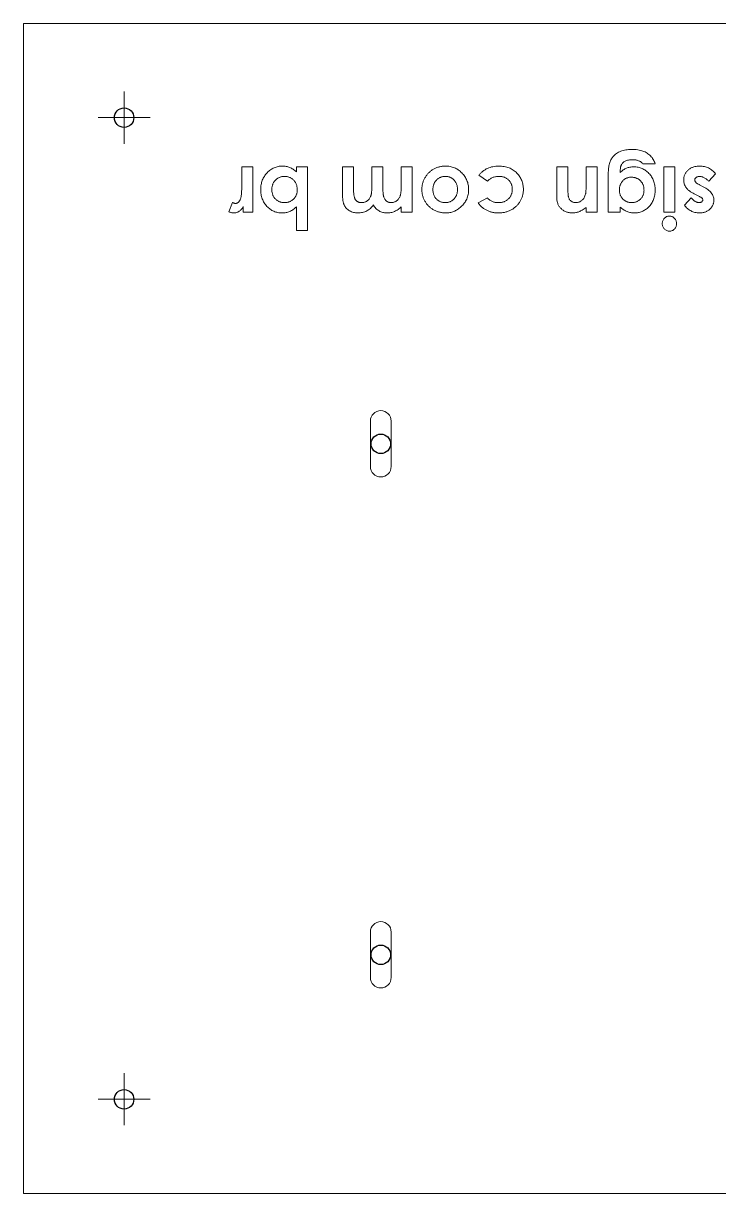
# Paper-space layout 'Folha2' of a CAD drawing. Header units: millimetres. Extents: x 179 to 1929, y 267 to 1167.
# Drawn here: x 179 to 714, y 267 to 1167 of the extents above; entities that cross this region are included whole.
import ezdxf

# ---------------------------------------------------------------- set-up
doc = ezdxf.new("R2010")
doc.units = ezdxf.units.MM

# ---------------------------------------------------------------- blocks, each defined once
blk = doc.blocks.new('SW_CENTERMARKSYMBOL_19')
at = {"color": 0, "linetype": 'Continuous', "lineweight": 0, "ltscale": 5}
for p, q in [((0, 12.5), (0, 20)), ((0, 0), (0, 12.5)), ((-12.5, 0), (-20, 0)), ((0, 0), (-12.5, 0)), ((0, 0), (0, -12.5)), ((0, 0), (12.5, 0)), ((12.5, 0), (20, 0)), ((0, -12.5), (0, -20))]:
    blk.add_line(p, q, dxfattribs=at)
blk = doc.blocks.new('SW_CENTERMARKSYMBOL_20')
at = {"color": 0, "linetype": 'Continuous', "lineweight": 0, "ltscale": 5}
for p, q in [((0, 12.5), (0, 20)), ((0, 0), (0, 12.5)), ((-12.5, 0), (-20, 0)), ((0, 0), (-12.5, 0)), ((0, 0), (0, -12.5)), ((0, 0), (12.5, 0)), ((12.5, 0), (20, 0)), ((0, -12.5), (0, -20))]:
    blk.add_line(p, q, dxfattribs=at)

psp = doc.layouts.new('Folha2')

# ---------------------------------------------------------------- linework, layer by layer
at = {"color": 7, "linetype": 'Continuous', "lineweight": 15, "ltscale": 5}
for p, q in [((179, 266.66), (179, 1166.66)), ((179, 1166.66), (1929, 1166.66)), ((346.96, 1056.3), (355.5, 1056.3)), ((346.96, 1042.21), (346.96, 1056.3)), ((355.5, 1056.3), (355.5, 1021.5)), ((389.09, 1056.3), (397.63, 1056.3)), ((389.09, 1052.5), (389.09, 1056.3)), ((397.63, 1056.3), (397.63, 1007.45)), ((424.5, 1056.3), (433.05, 1056.3)), ((424.5, 1036.06), (424.5, 1056.3)), ((433.05, 1056.3), (433.05, 1038.82)), ((447.09, 1056.3), (455.64, 1056.3)), ((447.09, 1040.76), (447.09, 1056.3)), ((455.64, 1056.3), (455.64, 1039.61)), ((469.68, 1056.3), (478.23, 1056.3)), ((469.68, 1040.98), (469.68, 1056.3)), ((478.23, 1056.3), (478.23, 1021.5)), ((589.35, 1056.3), (597.9, 1056.3)), ((589.35, 1033.48), (589.35, 1056.3)), ((597.9, 1056.3), (597.9, 1041.19)), ((611.95, 1056.3), (620.49, 1056.3)), ((611.95, 1042.45), (611.95, 1056.3)), ((620.49, 1056.3), (620.49, 1021.5)), ((665.1, 1058.74), (655.6, 1058.74)), ((671.78, 1056.3), (680.33, 1056.3)), ((671.78, 1021.5), (671.78, 1056.3)), ((680.33, 1056.3), (680.33, 1021.5)), ((536.16, 1045.31), (529.52, 1049.87)), ((629.04, 1021.5), (629.04, 1051.19)), ((711.47, 1051.06), (706.29, 1045.31)), ((346.98, 1040.51), (346.96, 1042.21)), ((698.67, 1033.8), (695.58, 1035.37)), ((699.27, 1042.45), (702.1, 1041.02)), ((337.19, 1021.75), (339.84, 1028.99)), ((528.91, 1028.59), (535.99, 1032.49)), ((687.66, 1026.87), (692.89, 1032.49)), ((348.18, 1021.5), (348.18, 1025.78)), ((355.5, 1021.5), (348.18, 1021.5)), ((389.09, 1007.45), (389.09, 1025.55)), ((469.68, 1021.5), (469.68, 1025.66)), ((478.23, 1021.5), (469.68, 1021.5)), ((611.95, 1021.5), (611.95, 1025.18)), ((620.49, 1021.5), (611.95, 1021.5)), ((638.2, 1021.5), (629.04, 1021.5)), ((638.2, 1025.37), (638.2, 1021.5)), ((680.33, 1021.5), (671.78, 1021.5)), ((397.63, 1007.45), (389.09, 1007.45)), ((446, 860.82), (446, 825.82)), ((462, 825.82), (462, 860.82)), ((446, 467.82), (446, 432.82)), ((462, 432.82), (462, 467.82)), ((1929, 266.66), (179, 266.66))]:
    psp.add_line(p, q, dxfattribs=at)
at = {"color": 7, "linetype": 'Continuous', "ltscale": 5}
for centre in [(256.5, 1094.16), (454, 843.32), (454, 450.32), (256.5, 339.16)]:
    psp.add_circle(centre, 7.5, dxfattribs=at)
at = {"color": 7, "linetype": 'Continuous', "lineweight": 15, "ltscale": 25}
for centre in [(256.5, 1094.16), (256.5, 339.16)]:
    psp.add_circle(centre, 7.5, dxfattribs=at)
for centre, start, end in [((454, 860.82), 0, 180), ((454, 825.82), 180, 0), ((454, 467.82), 0, 180), ((454, 432.82), 180, 0)]:
    psp.add_arc(centre, 8, start, end, dxfattribs=at)
at = {"color": 7, "linetype": 'Continuous', "lineweight": 15, "ltscale": 5}
for points, knots in [([(629.04, 1051.19), (629.05, 1051.9), (629.07, 1053.27), (629.23, 1055.25), (629.51, 1057.09), (629.89, 1058.79), (630.4, 1060.34), (631.01, 1061.75), (631.73, 1063.02), (632.31, 1063.76), (632.6, 1064.12)], [0, 0, 0, 0, 0.155472, 0.300916, 0.436244, 0.562867, 0.681658, 0.793395, 0.898945, 1, 1, 1, 1]), ([(632.6, 1064.12), (633.01, 1064.57), (633.83, 1065.47), (635.28, 1066.61), (636.86, 1067.58), (638.6, 1068.38), (640.49, 1068.98), (642.53, 1069.42), (644.72, 1069.69), (646.23, 1069.72), (647.01, 1069.73)], [0, 0, 0, 0, 0.1145, 0.228421, 0.343997, 0.462956, 0.586703, 0.716303, 0.854131, 1, 1, 1, 1]), ([(647.01, 1069.73), (647.83, 1069.72), (649.41, 1069.7), (651.68, 1069.46), (653.74, 1069.06), (655.62, 1068.51), (657.32, 1067.79), (658.87, 1066.94), (660.28, 1065.91), (661.57, 1064.76), (662.7, 1063.46), (663.67, 1062.01), (664.49, 1060.44), (664.9, 1059.31), (665.1, 1058.74)], [0, 0, 0, 0, 0.107843, 0.207411, 0.299345, 0.383942, 0.46371, 0.541137, 0.616855, 0.692287, 0.767513, 0.843065, 0.92024, 1, 1, 1, 1]), ([(361.61, 1038.97), (361.62, 1039.59), (361.65, 1040.82), (361.88, 1042.62), (362.27, 1044.35), (362.82, 1045.99), (363.52, 1047.56), (364.38, 1049.05), (365.38, 1050.46), (366.54, 1051.77), (367.79, 1052.97), (369.12, 1054.03), (370.5, 1054.91), (371.95, 1055.65), (373.45, 1056.21), (375.01, 1056.61), (376.63, 1056.87), (377.73, 1056.9), (378.29, 1056.91)], [0, 0, 0, 0, 0.068666, 0.135356, 0.199977, 0.263073, 0.325911, 0.388476, 0.451711, 0.51645, 0.580822, 0.642379, 0.702679, 0.76154, 0.82025, 0.879171, 0.938678, 1, 1, 1, 1]), ([(378.29, 1056.91), (378.78, 1056.9), (379.76, 1056.87), (381.2, 1056.68), (382.59, 1056.35), (383.93, 1055.9), (385.24, 1055.29), (386.55, 1054.53), (387.84, 1053.59), (388.66, 1052.87), (389.09, 1052.5)], [0, 0, 0, 0, 0.124544, 0.245237, 0.364019, 0.481046, 0.600587, 0.726027, 0.859076, 1, 1, 1, 1]), ([(485.56, 1038.87), (485.56, 1039.27), (485.58, 1040.07), (485.7, 1041.25), (485.89, 1042.42), (486.14, 1043.57), (486.5, 1044.69), (486.89, 1045.8), (487.4, 1046.87), (487.96, 1047.94), (488.58, 1048.96), (489.28, 1049.93), (490.02, 1050.85), (490.81, 1051.71), (491.66, 1052.5), (492.58, 1053.24), (493.53, 1053.93), (494.55, 1054.55), (495.6, 1055.1), (496.68, 1055.59), (497.79, 1056), (498.93, 1056.33), (500.1, 1056.59), (501.29, 1056.77), (502.51, 1056.89), (503.33, 1056.9), (503.74, 1056.91)], [0, 0, 0, 0, 0.0421694, 0.0838423, 0.1251972, 0.1663419, 0.2072903, 0.2486735, 0.2902833, 0.3326288, 0.3749677, 0.416459, 0.4578355, 0.4987894, 0.5394979, 0.5804039, 0.6218952, 0.6634889, 0.7053828, 0.7468538, 0.7882371, 0.8297297, 0.8715274, 0.9138213, 0.9564932, 1, 1, 1, 1]), ([(503.74, 1056.91), (504.34, 1056.89), (505.54, 1056.86), (507.29, 1056.62), (508.98, 1056.2), (510.6, 1055.63), (512.15, 1054.88), (513.64, 1053.98), (515.05, 1052.9), (516.38, 1051.69), (517.59, 1050.35), (518.66, 1048.93), (519.56, 1047.44), (520.3, 1045.87), (520.87, 1044.23), (521.29, 1042.53), (521.53, 1040.75), (521.56, 1039.54), (521.58, 1038.93)], [0, 0, 0, 0, 0.064381, 0.126896, 0.188219, 0.248918, 0.309775, 0.371131, 0.433682, 0.498366, 0.562822, 0.625438, 0.687084, 0.748101, 0.809438, 0.871419, 0.934605, 1, 1, 1, 1]), ([(529.52, 1049.87), (529.98, 1050.43), (530.89, 1051.54), (532.47, 1052.98), (534.18, 1054.2), (536.03, 1055.2), (538.03, 1055.96), (540.16, 1056.52), (542.43, 1056.84), (543.99, 1056.89), (544.79, 1056.91)], [0, 0, 0, 0, 0.124727, 0.246139, 0.36559, 0.485356, 0.606587, 0.731932, 0.862727, 1, 1, 1, 1]), ([(544.79, 1056.91), (545.51, 1056.89), (546.92, 1056.86), (548.96, 1056.61), (550.89, 1056.19), (552.7, 1055.61), (554.39, 1054.86), (555.95, 1053.92), (557.4, 1052.83), (558.71, 1051.58), (559.87, 1050.22), (560.9, 1048.8), (561.78, 1047.31), (562.47, 1045.76), (563.03, 1044.16), (563.42, 1042.5), (563.67, 1040.78), (563.7, 1039.61), (563.71, 1039.02)], [0, 0, 0, 0, 0.0739594, 0.1444509, 0.2117333, 0.2763634, 0.3394463, 0.4014703, 0.4633381, 0.5255574, 0.5872356, 0.6472194, 0.7062753, 0.7640803, 0.8218882, 0.8800253, 0.9394494, 1, 1, 1, 1]), ([(647.65, 1061.8), (647.09, 1061.78), (646.04, 1061.76), (644.55, 1061.57), (643.22, 1061.23), (642.07, 1060.75), (641.08, 1060.16), (640.25, 1059.49), (639.57, 1058.74), (639.12, 1058.04), (638.86, 1057.41), (638.67, 1056.86), (638.54, 1056.23), (638.41, 1055.53), (638.32, 1054.75), (638.25, 1053.89), (638.2, 1052.95), (638.2, 1052.3), (638.2, 1051.96)], [0, 0, 0, 0, 0.10353, 0.197651, 0.282351, 0.360085, 0.431664, 0.497969, 0.560637, 0.621357, 0.653234, 0.689161, 0.729632, 0.773969, 0.823364, 0.877342, 0.936615, 1, 1, 1, 1]), ([(638.2, 1051.96), (638.57, 1052.33), (639.31, 1053.04), (640.49, 1053.96), (641.71, 1054.71), (642.96, 1055.31), (644.27, 1055.75), (645.64, 1056.08), (647.1, 1056.26), (648.11, 1056.29), (648.62, 1056.3)], [0, 0, 0, 0, 0.13524, 0.263906, 0.385492, 0.503663, 0.620682, 0.741281, 0.867778, 1, 1, 1, 1]), ([(655.6, 1058.74), (655.38, 1058.98), (654.94, 1059.47), (654.16, 1060.09), (653.29, 1060.62), (652.34, 1061.05), (651.29, 1061.38), (650.15, 1061.63), (648.93, 1061.77), (648.08, 1061.79), (647.65, 1061.8)], [0, 0, 0, 0, 0.1111214, 0.2236549, 0.3379432, 0.4557772, 0.5798244, 0.7118095, 0.8514539, 1, 1, 1, 1]), ([(648.62, 1056.3), (649.19, 1056.29), (650.3, 1056.26), (651.93, 1056.01), (653.5, 1055.62), (655.01, 1055.08), (656.44, 1054.36), (657.81, 1053.49), (659.1, 1052.46), (660.33, 1051.3), (661.44, 1050.01), (662.41, 1048.63), (663.23, 1047.16), (663.9, 1045.61), (664.43, 1043.97), (664.8, 1042.25), (665.02, 1040.45), (665.05, 1039.22), (665.07, 1038.59)], [0, 0, 0, 0, 0.062981, 0.123716, 0.183469, 0.242507, 0.301311, 0.361224, 0.422113, 0.485115, 0.548527, 0.610698, 0.672737, 0.735115, 0.798608, 0.863362, 0.93031, 1, 1, 1, 1]), ([(687.05, 1046.29), (687.06, 1046.66), (687.08, 1047.39), (687.23, 1048.47), (687.51, 1049.49), (687.86, 1050.47), (688.35, 1051.39), (688.94, 1052.27), (689.62, 1053.11), (690.41, 1053.88), (691.28, 1054.6), (692.24, 1055.22), (693.27, 1055.74), (694.36, 1056.17), (695.53, 1056.5), (696.77, 1056.74), (698.09, 1056.89), (698.99, 1056.9), (699.45, 1056.91)], [0, 0, 0, 0, 0.0610514, 0.1194938, 0.1771315, 0.2338548, 0.2902613, 0.3477858, 0.4063048, 0.4671066, 0.5289623, 0.5911158, 0.6535745, 0.7174433, 0.7835848, 0.852572, 0.9243924, 1, 1, 1, 1]), ([(699.45, 1056.91), (700.06, 1056.89), (701.26, 1056.85), (703.01, 1056.59), (704.67, 1056.13), (706.23, 1055.48), (707.7, 1054.66), (709.06, 1053.64), (710.34, 1052.44), (711.09, 1051.53), (711.47, 1051.06)], [0, 0, 0, 0, 0.132113, 0.259326, 0.382032, 0.502496, 0.623101, 0.745417, 0.869866, 1, 1, 1, 1]), ([(379.88, 1048.97), (379.54, 1048.96), (378.88, 1048.94), (377.91, 1048.81), (376.98, 1048.59), (376.1, 1048.27), (375.25, 1047.87), (374.44, 1047.38), (373.68, 1046.78), (372.96, 1046.12), (372.3, 1045.39), (371.73, 1044.6), (371.23, 1043.76), (370.85, 1042.87), (370.53, 1041.93), (370.31, 1040.94), (370.19, 1039.9), (370.17, 1039.19), (370.16, 1038.83)], [0, 0, 0, 0, 0.063868, 0.126422, 0.1864, 0.246357, 0.305601, 0.366143, 0.426785, 0.489563, 0.552382, 0.614607, 0.675879, 0.737632, 0.800459, 0.864581, 0.931277, 1, 1, 1, 1]), ([(389.7, 1038.8), (389.68, 1039.17), (389.66, 1039.9), (389.54, 1040.96), (389.32, 1041.96), (389.02, 1042.92), (388.62, 1043.82), (388.15, 1044.66), (387.57, 1045.44), (386.92, 1046.17), (386.2, 1046.82), (385.43, 1047.4), (384.62, 1047.89), (383.75, 1048.28), (382.85, 1048.6), (381.9, 1048.82), (380.91, 1048.94), (380.23, 1048.96), (379.88, 1048.97)], [0, 0, 0, 0, 0.0698345, 0.1370533, 0.2017043, 0.2642825, 0.325964, 0.3868397, 0.4479527, 0.5092902, 0.5710303, 0.6311766, 0.6907974, 0.7502815, 0.8102019, 0.8713326, 0.9343716, 1, 1, 1, 1]), ([(503.62, 1048.97), (503.28, 1048.96), (502.63, 1048.95), (501.66, 1048.81), (500.75, 1048.59), (499.87, 1048.28), (499.04, 1047.88), (498.25, 1047.39), (497.5, 1046.82), (496.81, 1046.15), (496.17, 1045.42), (495.61, 1044.63), (495.15, 1043.79), (494.76, 1042.9), (494.47, 1041.96), (494.26, 1040.97), (494.12, 1039.93), (494.11, 1039.21), (494.1, 1038.85)], [0, 0, 0, 0, 0.064468, 0.126394, 0.186935, 0.246094, 0.305341, 0.364564, 0.424915, 0.486941, 0.549538, 0.611136, 0.672907, 0.734431, 0.798053, 0.862646, 0.930043, 1, 1, 1, 1]), ([(513.03, 1038.85), (513.03, 1039.22), (513.01, 1039.94), (512.89, 1041), (512.68, 1042), (512.38, 1042.94), (512.01, 1043.83), (511.55, 1044.67), (511, 1045.45), (510.38, 1046.18), (509.7, 1046.83), (508.96, 1047.41), (508.17, 1047.89), (507.35, 1048.3), (506.48, 1048.6), (505.57, 1048.82), (504.6, 1048.94), (503.95, 1048.96), (503.62, 1048.97)], [0, 0, 0, 0, 0.0713737, 0.1394863, 0.2048537, 0.2686461, 0.3306592, 0.39176, 0.4531695, 0.5146651, 0.5759883, 0.6360152, 0.6950737, 0.7539269, 0.8132441, 0.8733497, 0.9353597, 1, 1, 1, 1]), ([(544.96, 1048.97), (544.5, 1048.96), (543.61, 1048.94), (542.31, 1048.77), (541.09, 1048.48), (539.94, 1048.08), (538.87, 1047.56), (537.88, 1046.93), (536.96, 1046.18), (536.43, 1045.6), (536.16, 1045.31)], [0, 0, 0, 0, 0.139547, 0.272375, 0.398725, 0.521824, 0.641341, 0.759786, 0.8788, 1, 1, 1, 1]), ([(555.16, 1039.07), (555.15, 1039.43), (555.13, 1040.13), (555.01, 1041.15), (554.79, 1042.12), (554.47, 1043.04), (554.08, 1043.91), (553.6, 1044.74), (553.02, 1045.5), (552.37, 1046.22), (551.64, 1046.86), (550.85, 1047.43), (550, 1047.91), (549.1, 1048.31), (548.14, 1048.6), (547.13, 1048.82), (546.06, 1048.94), (545.34, 1048.96), (544.96, 1048.97)], [0, 0, 0, 0, 0.0669028, 0.1312248, 0.1930399, 0.2536183, 0.31318, 0.3725441, 0.4322193, 0.4930354, 0.5543384, 0.6146222, 0.6750211, 0.7362195, 0.7986963, 0.863424, 0.9301163, 1, 1, 1, 1]), ([(646.89, 1048.36), (646.56, 1048.36), (645.91, 1048.35), (644.96, 1048.2), (644.06, 1048), (643.2, 1047.7), (642.38, 1047.32), (641.62, 1046.84), (640.88, 1046.3), (640.21, 1045.66), (639.59, 1044.96), (639.06, 1044.2), (638.6, 1043.39), (638.23, 1042.53), (637.95, 1041.61), (637.73, 1040.64), (637.61, 1039.62), (637.6, 1038.92), (637.59, 1038.56)], [0, 0, 0, 0, 0.065472, 0.12837, 0.1891, 0.248981, 0.308077, 0.367093, 0.426855, 0.488266, 0.550225, 0.611141, 0.671693, 0.733396, 0.796667, 0.861693, 0.929499, 1, 1, 1, 1]), ([(656.52, 1038.5), (656.51, 1038.85), (656.5, 1039.55), (656.36, 1040.56), (656.16, 1041.52), (655.85, 1042.44), (655.46, 1043.3), (655, 1044.13), (654.43, 1044.89), (653.79, 1045.61), (653.09, 1046.25), (652.33, 1046.82), (651.54, 1047.3), (650.69, 1047.7), (649.8, 1047.98), (648.87, 1048.21), (647.89, 1048.33), (647.23, 1048.35), (646.89, 1048.36)], [0, 0, 0, 0, 0.068616, 0.134667, 0.19792, 0.260432, 0.321274, 0.38242, 0.443827, 0.505954, 0.568038, 0.628949, 0.688807, 0.748781, 0.80934, 0.870924, 0.934445, 1, 1, 1, 1]), ([(695.58, 1035.37), (695.18, 1035.57), (694.42, 1035.96), (693.35, 1036.58), (692.35, 1037.18), (691.47, 1037.82), (690.67, 1038.43), (689.98, 1039.07), (689.38, 1039.69), (688.7, 1040.53), (688.03, 1041.65), (687.47, 1043.11), (687.11, 1044.66), (687.07, 1045.74), (687.05, 1046.29)], [0, 0, 0, 0, 0.089727, 0.1740872, 0.2525606, 0.3263587, 0.3945808, 0.4577877, 0.5168325, 0.5716095, 0.6767095, 0.7810175, 0.8877779, 1, 1, 1, 1]), ([(699.3, 1048.97), (699.03, 1048.97), (698.52, 1048.95), (697.8, 1048.8), (697.16, 1048.54), (696.61, 1048.18), (696.17, 1047.77), (695.84, 1047.31), (695.64, 1046.81), (695.61, 1046.47), (695.59, 1046.29)], [0, 0, 0, 0, 0.156844, 0.301498, 0.436007, 0.56419, 0.685631, 0.793956, 0.897289, 1, 1, 1, 1]), ([(695.59, 1046.29), (695.61, 1046.13), (695.63, 1045.79), (695.82, 1045.3), (696.11, 1044.81), (696.52, 1044.32), (697.04, 1043.84), (697.68, 1043.37), (698.43, 1042.89), (698.98, 1042.6), (699.27, 1042.45)], [0, 0, 0, 0, 0.088083, 0.180852, 0.282345, 0.395671, 0.521905, 0.665304, 0.824226, 1, 1, 1, 1]), ([(706.29, 1045.31), (706.04, 1045.57), (705.53, 1046.1), (704.7, 1046.81), (703.79, 1047.43), (702.85, 1047.97), (701.89, 1048.4), (700.98, 1048.74), (700.12, 1048.92), (699.56, 1048.96), (699.3, 1048.97)], [0, 0, 0, 0, 0.135952, 0.270669, 0.40547, 0.542263, 0.674242, 0.793257, 0.901753, 1, 1, 1, 1]), ([(342.3, 1028.21), (342.46, 1028.22), (342.78, 1028.23), (343.26, 1028.35), (343.7, 1028.56), (344.13, 1028.84), (344.54, 1029.19), (344.94, 1029.62), (345.29, 1030.14), (345.66, 1030.73), (345.97, 1031.44), (346.24, 1032.3), (346.48, 1033.3), (346.65, 1034.46), (346.81, 1035.76), (346.91, 1037.21), (346.98, 1038.81), (346.98, 1039.93), (346.98, 1040.51)], [0, 0, 0, 0, 0.034017, 0.066918, 0.101149, 0.136748, 0.173532, 0.214012, 0.25792, 0.305361, 0.358633, 0.420877, 0.49265, 0.574097, 0.665155, 0.766494, 0.878305, 1, 1, 1, 1]), ([(378.03, 1020.89), (377.47, 1020.9), (376.36, 1020.93), (374.74, 1021.17), (373.18, 1021.57), (371.69, 1022.13), (370.26, 1022.84), (368.89, 1023.72), (367.6, 1024.76), (366.37, 1025.94), (365.26, 1027.24), (364.28, 1028.65), (363.45, 1030.15), (362.77, 1031.74), (362.26, 1033.43), (361.87, 1035.19), (361.65, 1037.05), (361.62, 1038.32), (361.61, 1038.97)], [0, 0, 0, 0, 0.06162, 0.121371, 0.180243, 0.238126, 0.296312, 0.355783, 0.41625, 0.478832, 0.542337, 0.604915, 0.667218, 0.730364, 0.794419, 0.860618, 0.928945, 1, 1, 1, 1]), ([(370.16, 1038.83), (370.17, 1038.48), (370.19, 1037.77), (370.31, 1036.74), (370.53, 1035.76), (370.82, 1034.83), (371.22, 1033.95), (371.7, 1033.13), (372.25, 1032.34), (372.9, 1031.62), (373.61, 1030.97), (374.37, 1030.39), (375.18, 1029.91), (376.03, 1029.52), (376.93, 1029.2), (377.87, 1028.98), (378.86, 1028.86), (379.53, 1028.83), (379.88, 1028.82)], [0, 0, 0, 0, 0.068403, 0.134773, 0.198569, 0.260701, 0.322156, 0.382851, 0.444132, 0.506354, 0.568534, 0.62906, 0.688704, 0.748491, 0.809275, 0.870693, 0.934035, 1, 1, 1, 1]), ([(379.88, 1028.82), (380.23, 1028.83), (380.91, 1028.86), (381.9, 1028.98), (382.85, 1029.2), (383.76, 1029.49), (384.62, 1029.89), (385.43, 1030.37), (386.2, 1030.93), (386.92, 1031.57), (387.57, 1032.29), (388.14, 1033.06), (388.62, 1033.89), (389.02, 1034.77), (389.32, 1035.71), (389.54, 1036.69), (389.66, 1037.73), (389.69, 1038.44), (389.7, 1038.8)], [0, 0, 0, 0, 0.066266, 0.129918, 0.191643, 0.251754, 0.311817, 0.371707, 0.431717, 0.493651, 0.555133, 0.616351, 0.676765, 0.737935, 0.800544, 0.864637, 0.9307, 1, 1, 1, 1]), ([(436.47, 1020.89), (435.86, 1020.9), (434.67, 1020.94), (432.94, 1021.28), (431.32, 1021.81), (429.84, 1022.55), (428.52, 1023.48), (427.38, 1024.53), (426.44, 1025.73), (425.83, 1026.85), (425.43, 1027.84), (425.19, 1028.7), (424.96, 1029.66), (424.81, 1030.73), (424.65, 1031.91), (424.57, 1033.2), (424.51, 1034.59), (424.5, 1035.56), (424.5, 1036.06)], [0, 0, 0, 0, 0.08261, 0.160875, 0.236944, 0.311481, 0.38429, 0.453586, 0.521212, 0.588886, 0.62494, 0.665181, 0.709259, 0.75841, 0.811637, 0.869786, 0.932554, 1, 1, 1, 1]), ([(433.05, 1038.82), (433.05, 1038.35), (433.07, 1037.46), (433.13, 1036.17), (433.26, 1035), (433.41, 1033.95), (433.63, 1033.01), (433.89, 1032.2), (434.2, 1031.49), (434.57, 1030.9), (434.99, 1030.4), (435.45, 1029.98), (435.96, 1029.63), (436.51, 1029.32), (437.12, 1029.11), (437.78, 1028.95), (438.48, 1028.83), (438.96, 1028.83), (439.21, 1028.82)], [0, 0, 0, 0, 0.104301, 0.200197, 0.287232, 0.36619, 0.437599, 0.501084, 0.557915, 0.608897, 0.656219, 0.70241, 0.748263, 0.794291, 0.842535, 0.892257, 0.944627, 1, 1, 1, 1]), ([(439.21, 1028.82), (439.59, 1028.84), (440.34, 1028.86), (441.44, 1029.11), (442.47, 1029.51), (443.43, 1030.06), (444.3, 1030.76), (445.07, 1031.58), (445.7, 1032.53), (446.13, 1033.41), (446.41, 1034.21), (446.6, 1034.89), (446.75, 1035.66), (446.87, 1036.52), (446.98, 1037.46), (447.03, 1038.48), (447.09, 1039.59), (447.09, 1040.36), (447.09, 1040.76)], [0, 0, 0, 0, 0.070609, 0.138556, 0.20583, 0.274209, 0.342701, 0.410831, 0.480198, 0.552669, 0.591847, 0.635719, 0.683617, 0.737005, 0.794902, 0.858443, 0.92661, 1, 1, 1, 1]), ([(455.64, 1039.61), (455.64, 1039.24), (455.64, 1038.53), (455.68, 1037.49), (455.74, 1036.53), (455.81, 1035.66), (455.9, 1034.86), (456.03, 1034.14), (456.17, 1033.5), (456.39, 1032.77), (456.72, 1031.96), (457.21, 1031.11), (457.8, 1030.4), (458.47, 1029.82), (459.23, 1029.37), (460.07, 1029.06), (460.98, 1028.86), (461.61, 1028.84), (461.93, 1028.82)], [0, 0, 0, 0, 0.078534, 0.151073, 0.218985, 0.2803, 0.337079, 0.38817, 0.434254, 0.475657, 0.549697, 0.617385, 0.681754, 0.743636, 0.804416, 0.866871, 0.931376, 1, 1, 1, 1]), ([(461.93, 1028.82), (462.3, 1028.84), (463.03, 1028.86), (464.09, 1029.13), (465.1, 1029.51), (466.05, 1030.08), (466.91, 1030.79), (467.66, 1031.64), (468.29, 1032.61), (468.73, 1033.52), (469, 1034.34), (469.19, 1035.04), (469.34, 1035.83), (469.46, 1036.7), (469.57, 1037.65), (469.63, 1038.68), (469.68, 1039.8), (469.68, 1040.58), (469.68, 1040.98)], [0, 0, 0, 0, 0.0674183, 0.1335226, 0.1994455, 0.266846, 0.3349885, 0.4037605, 0.474322, 0.5480944, 0.5882269, 0.632493, 0.6819278, 0.7356879, 0.7939427, 0.8578208, 0.9263087, 1, 1, 1, 1]), ([(503.78, 1020.89), (503.37, 1020.89), (502.57, 1020.91), (501.38, 1021.03), (500.21, 1021.22), (499.06, 1021.49), (497.92, 1021.82), (496.81, 1022.24), (495.7, 1022.73), (494.64, 1023.3), (493.6, 1023.92), (492.61, 1024.61), (491.68, 1025.36), (490.82, 1026.16), (490.01, 1027.01), (489.26, 1027.91), (488.58, 1028.88), (487.95, 1029.89), (487.39, 1030.93), (486.9, 1032.01), (486.48, 1033.1), (486.15, 1034.21), (485.87, 1035.35), (485.7, 1036.51), (485.58, 1037.68), (485.56, 1038.47), (485.56, 1038.87)], [0, 0, 0, 0, 0.0426, 0.084368, 0.126147, 0.167787, 0.209052, 0.250961, 0.293138, 0.336033, 0.378754, 0.420887, 0.462618, 0.504139, 0.545169, 0.586122, 0.627707, 0.669571, 0.711421, 0.752681, 0.793962, 0.834585, 0.875572, 0.916636, 0.95807, 1, 1, 1, 1]), ([(494.1, 1038.85), (494.11, 1038.49), (494.12, 1037.78), (494.25, 1036.73), (494.46, 1035.75), (494.76, 1034.82), (495.13, 1033.93), (495.59, 1033.1), (496.14, 1032.32), (496.76, 1031.6), (497.45, 1030.95), (498.18, 1030.38), (498.97, 1029.9), (499.81, 1029.5), (500.69, 1029.2), (501.61, 1028.97), (502.59, 1028.86), (503.25, 1028.83), (503.59, 1028.82)], [0, 0, 0, 0, 0.070243, 0.13784, 0.202698, 0.265406, 0.326938, 0.388125, 0.449117, 0.511101, 0.572086, 0.632197, 0.691339, 0.750564, 0.810546, 0.871335, 0.934654, 1, 1, 1, 1]), ([(503.59, 1028.82), (503.92, 1028.83), (504.57, 1028.86), (505.53, 1028.98), (506.44, 1029.19), (507.3, 1029.52), (508.14, 1029.9), (508.92, 1030.4), (509.66, 1030.98), (510.36, 1031.63), (510.98, 1032.36), (511.53, 1033.14), (512, 1033.97), (512.37, 1034.85), (512.67, 1035.78), (512.87, 1036.76), (513.02, 1037.79), (513.03, 1038.49), (513.03, 1038.85)], [0, 0, 0, 0, 0.0644, 0.126773, 0.18723, 0.246521, 0.306008, 0.365736, 0.426114, 0.488243, 0.550971, 0.612232, 0.673991, 0.735797, 0.798783, 0.863323, 0.930682, 1, 1, 1, 1]), ([(521.58, 1038.93), (521.56, 1038.27), (521.53, 1036.98), (521.24, 1035.09), (520.79, 1033.28), (520.13, 1031.56), (519.3, 1029.92), (518.28, 1028.36), (517.07, 1026.89), (516.15, 1026), (515.67, 1025.55)], [0, 0, 0, 0, 0.130489, 0.256474, 0.379237, 0.500978, 0.622367, 0.744855, 0.870259, 1, 1, 1, 1]), ([(544.5, 1028.82), (544.88, 1028.83), (545.64, 1028.85), (546.75, 1028.99), (547.81, 1029.2), (548.81, 1029.52), (549.75, 1029.94), (550.64, 1030.42), (551.47, 1031.01), (552.22, 1031.68), (552.91, 1032.43), (553.51, 1033.23), (554.02, 1034.08), (554.45, 1034.98), (554.77, 1035.93), (555, 1036.93), (555.13, 1037.99), (555.15, 1038.7), (555.16, 1039.07)], [0, 0, 0, 0, 0.0700958, 0.1371716, 0.2016854, 0.2643226, 0.3257593, 0.386649, 0.4471778, 0.5085822, 0.5695207, 0.6297984, 0.6887718, 0.7483539, 0.8089888, 0.8702616, 0.9339191, 1, 1, 1, 1]), ([(563.71, 1039.02), (563.7, 1038.61), (563.69, 1037.8), (563.57, 1036.59), (563.38, 1035.41), (563.1, 1034.25), (562.76, 1033.11), (562.34, 1032), (561.83, 1030.92), (561.26, 1029.85), (560.61, 1028.84), (559.91, 1027.87), (559.14, 1026.96), (558.31, 1026.11), (557.42, 1025.32), (556.48, 1024.57), (555.46, 1023.9), (554.39, 1023.27), (553.28, 1022.7), (552.12, 1022.22), (550.94, 1021.81), (549.72, 1021.48), (548.47, 1021.2), (547.19, 1021.03), (545.87, 1020.91), (544.98, 1020.89), (544.53, 1020.89)], [0, 0, 0, 0, 0.04178, 0.082754, 0.123415, 0.163694, 0.203942, 0.244104, 0.284802, 0.325649, 0.36669, 0.407223, 0.447429, 0.487719, 0.528071, 0.568872, 0.610173, 0.652257, 0.694676, 0.737184, 0.77967, 0.822316, 0.865681, 0.909494, 0.954337, 1, 1, 1, 1]), ([(597.9, 1041.19), (597.9, 1040.7), (597.91, 1039.75), (597.93, 1038.4), (597.99, 1037.18), (598.03, 1036.09), (598.13, 1035.13), (598.21, 1034.29), (598.34, 1033.59), (598.51, 1032.83), (598.8, 1032.03), (599.26, 1031.19), (599.82, 1030.46), (600.5, 1029.86), (601.27, 1029.39), (602.14, 1029.07), (603.08, 1028.86), (603.73, 1028.84), (604.07, 1028.82)], [0, 0, 0, 0, 0.093649, 0.1794609, 0.2568542, 0.3258254, 0.3870888, 0.439998, 0.4853916, 0.5226158, 0.586829, 0.6468616, 0.7045151, 0.7610111, 0.8176909, 0.8752526, 0.9352152, 1, 1, 1, 1]), ([(604.07, 1028.82), (604.52, 1028.85), (605.39, 1028.89), (606.64, 1029.22), (607.79, 1029.79), (608.84, 1030.56), (609.76, 1031.53), (610.51, 1032.68), (611.14, 1033.99), (611.41, 1034.95), (611.54, 1035.44)], [0, 0, 0, 0, 0.1229977, 0.2406075, 0.357315, 0.4765133, 0.5993592, 0.7252826, 0.8577922, 1, 1, 1, 1]), ([(611.54, 1035.44), (611.58, 1035.6), (611.66, 1035.95), (611.72, 1036.53), (611.81, 1037.23), (611.84, 1038.05), (611.9, 1038.98), (611.92, 1040.03), (611.94, 1041.2), (611.94, 1042.02), (611.95, 1042.45)], [0, 0, 0, 0, 0.06792, 0.151476, 0.251213, 0.36821, 0.500124, 0.650932, 0.816647, 1, 1, 1, 1]), ([(637.59, 1038.56), (637.6, 1038.21), (637.61, 1037.52), (637.74, 1036.51), (637.94, 1035.55), (638.23, 1034.64), (638.6, 1033.78), (639.07, 1032.98), (639.6, 1032.22), (640.22, 1031.51), (640.91, 1030.89), (641.64, 1030.33), (642.42, 1029.87), (643.25, 1029.48), (644.14, 1029.19), (645.07, 1028.98), (646.04, 1028.84), (646.71, 1028.83), (647.05, 1028.82)], [0, 0, 0, 0, 0.069436, 0.135577, 0.200197, 0.261881, 0.323199, 0.383679, 0.444215, 0.505788, 0.566847, 0.627111, 0.685971, 0.745831, 0.806522, 0.868701, 0.933063, 1, 1, 1, 1]), ([(647.05, 1028.82), (647.39, 1028.83), (648.05, 1028.86), (649.01, 1028.98), (649.93, 1029.2), (650.81, 1029.49), (651.64, 1029.89), (652.43, 1030.36), (653.16, 1030.93), (653.86, 1031.56), (654.48, 1032.27), (655.02, 1033.04), (655.49, 1033.83), (655.86, 1034.68), (656.17, 1035.57), (656.35, 1036.51), (656.5, 1037.49), (656.51, 1038.16), (656.52, 1038.5)], [0, 0, 0, 0, 0.066191, 0.130312, 0.192472, 0.253005, 0.313565, 0.373715, 0.434796, 0.497188, 0.560096, 0.62107, 0.682304, 0.742913, 0.80464, 0.867749, 0.932578, 1, 1, 1, 1]), ([(665.07, 1038.59), (665.05, 1037.92), (665.03, 1036.62), (664.78, 1034.71), (664.4, 1032.9), (663.84, 1031.19), (663.12, 1029.58), (662.25, 1028.07), (661.23, 1026.65), (660.42, 1025.81), (660.02, 1025.39)], [0, 0, 0, 0, 0.138019, 0.269741, 0.396755, 0.519707, 0.640538, 0.759717, 0.879128, 1, 1, 1, 1]), ([(702.1, 1041.02), (702.74, 1040.67), (703.98, 1040.01), (705.65, 1038.88), (707.06, 1037.67), (708.21, 1036.39), (709.13, 1035.06), (709.78, 1033.64), (710.18, 1032.15), (710.23, 1031.14), (710.25, 1030.63)], [0, 0, 0, 0, 0.157, 0.301381, 0.433469, 0.556161, 0.67109, 0.781738, 0.890052, 1, 1, 1, 1]), ([(339.84, 1028.99), (340.08, 1028.87), (340.52, 1028.66), (341.17, 1028.4), (341.75, 1028.25), (342.13, 1028.22), (342.3, 1028.21)], [0, 0, 0, 0, 0.303597, 0.570645, 0.80107, 1, 1, 1, 1]), ([(448.34, 1027.09), (447.98, 1026.61), (447.27, 1025.65), (446.03, 1024.4), (444.66, 1023.33), (443.18, 1022.44), (441.61, 1021.74), (439.95, 1021.26), (438.24, 1020.93), (437.06, 1020.9), (436.47, 1020.89)], [0, 0, 0, 0, 0.129636, 0.255444, 0.378778, 0.501883, 0.625347, 0.748109, 0.872539, 1, 1, 1, 1]), ([(458.59, 1020.89), (458.05, 1020.9), (456.98, 1020.93), (455.44, 1021.26), (453.97, 1021.74), (452.6, 1022.44), (451.33, 1023.33), (450.18, 1024.4), (449.17, 1025.66), (448.62, 1026.61), (448.34, 1027.09)], [0, 0, 0, 0, 0.128026, 0.252161, 0.373405, 0.494821, 0.61755, 0.740613, 0.867574, 1, 1, 1, 1]), ([(544.53, 1020.89), (544.12, 1020.89), (543.3, 1020.9), (542.08, 1021), (540.9, 1021.16), (539.75, 1021.38), (538.63, 1021.65), (537.55, 1022), (536.5, 1022.41), (535.14, 1023.03), (533.55, 1023.96), (531.79, 1025.28), (530.23, 1026.83), (529.35, 1028), (528.91, 1028.59)], [0, 0, 0, 0, 0.0688878, 0.1358613, 0.20114, 0.2658915, 0.3292624, 0.3916111, 0.4537021, 0.5155724, 0.6378412, 0.757918, 0.8779914, 1, 1, 1, 1]), ([(535.99, 1032.49), (536.31, 1032.16), (536.93, 1031.54), (537.93, 1030.75), (538.92, 1030.09), (539.92, 1029.61), (540.96, 1029.25), (542.06, 1029), (543.25, 1028.85), (544.07, 1028.83), (544.5, 1028.82)], [0, 0, 0, 0, 0.143846, 0.276507, 0.399014, 0.513165, 0.625101, 0.742651, 0.867304, 1, 1, 1, 1]), ([(592.45, 1024.47), (592.21, 1024.74), (591.71, 1025.27), (591.08, 1026.18), (590.54, 1027.17), (590.1, 1028.26), (589.77, 1029.44), (589.52, 1030.7), (589.38, 1032.06), (589.36, 1033), (589.35, 1033.48)], [0, 0, 0, 0, 0.111202, 0.223218, 0.337557, 0.457447, 0.58123, 0.713395, 0.852654, 1, 1, 1, 1]), ([(699.02, 1020.89), (698.46, 1020.9), (697.36, 1020.94), (695.74, 1021.25), (694.17, 1021.72), (692.67, 1022.41), (691.24, 1023.26), (689.92, 1024.3), (688.7, 1025.49), (688.01, 1026.4), (687.66, 1026.87)], [0, 0, 0, 0, 0.124584, 0.247405, 0.369279, 0.4931, 0.618143, 0.742403, 0.869274, 1, 1, 1, 1]), ([(692.89, 1032.49), (693.15, 1032.2), (693.65, 1031.65), (694.41, 1030.89), (695.16, 1030.27), (695.89, 1029.74), (696.61, 1029.33), (697.31, 1029.04), (697.99, 1028.86), (698.45, 1028.84), (698.67, 1028.82)], [0, 0, 0, 0, 0.1659558, 0.3174106, 0.4569503, 0.5833267, 0.6998463, 0.8068294, 0.9061161, 1, 1, 1, 1]), ([(701.7, 1030.95), (701.68, 1031.18), (701.62, 1031.64), (701.27, 1032.18), (700.8, 1032.58), (700.26, 1032.95), (699.53, 1033.36), (698.97, 1033.65), (698.67, 1033.8)], [0, 0, 0, 0, 0.152784, 0.317008, 0.424889, 0.573382, 0.764472, 1, 1, 1, 1]), ([(698.67, 1028.82), (698.89, 1028.83), (699.32, 1028.84), (699.92, 1028.96), (700.45, 1029.15), (700.9, 1029.41), (701.26, 1029.74), (701.51, 1030.11), (701.68, 1030.51), (701.69, 1030.8), (701.7, 1030.95)], [0, 0, 0, 0, 0.1618835, 0.3099566, 0.4429114, 0.569225, 0.6852435, 0.7915512, 0.8931671, 1, 1, 1, 1]), ([(710.25, 1030.63), (710.24, 1030.3), (710.23, 1029.64), (710.06, 1028.69), (709.82, 1027.77), (709.47, 1026.89), (709.03, 1026.03), (708.48, 1025.23), (707.84, 1024.45), (707.1, 1023.72), (706.28, 1023.06), (705.41, 1022.47), (704.48, 1021.99), (703.49, 1021.58), (702.45, 1021.27), (701.35, 1021.05), (700.21, 1020.91), (699.42, 1020.9), (699.02, 1020.89)], [0, 0, 0, 0, 0.059927, 0.117647, 0.174892, 0.231753, 0.289415, 0.347842, 0.408344, 0.471428, 0.53525, 0.598305, 0.661381, 0.725403, 0.790951, 0.857887, 0.927422, 1, 1, 1, 1]), ([(340.67, 1020.89), (340.39, 1020.9), (339.82, 1020.92), (338.95, 1021.1), (338.06, 1021.36), (337.48, 1021.61), (337.19, 1021.75)], [0, 0, 0, 0, 0.2329203, 0.4747851, 0.7312586, 1, 1, 1, 1]), ([(348.18, 1025.78), (347.97, 1025.4), (347.56, 1024.66), (346.82, 1023.66), (345.97, 1022.81), (345.03, 1022.11), (344.01, 1021.56), (342.94, 1021.18), (341.82, 1020.93), (341.05, 1020.9), (340.67, 1020.89)], [0, 0, 0, 0, 0.137282, 0.268324, 0.393771, 0.516951, 0.638269, 0.75815, 0.877764, 1, 1, 1, 1]), ([(389.09, 1025.55), (388.69, 1025.18), (387.91, 1024.44), (386.64, 1023.5), (385.32, 1022.69), (383.96, 1022.02), (382.54, 1021.52), (381.08, 1021.16), (379.57, 1020.93), (378.54, 1020.9), (378.03, 1020.89)], [0, 0, 0, 0, 0.132659, 0.260417, 0.385507, 0.50775, 0.629471, 0.750785, 0.874412, 1, 1, 1, 1]), ([(469.68, 1025.66), (469.3, 1025.27), (468.55, 1024.52), (467.31, 1023.55), (466.02, 1022.72), (464.65, 1022.04), (463.23, 1021.53), (461.74, 1021.15), (460.18, 1020.93), (459.12, 1020.9), (458.59, 1020.89)], [0, 0, 0, 0, 0.130191, 0.256336, 0.379114, 0.500551, 0.622116, 0.744715, 0.870223, 1, 1, 1, 1]), ([(515.67, 1025.55), (515.24, 1025.18), (514.39, 1024.44), (513.01, 1023.5), (511.59, 1022.69), (510.12, 1022.02), (508.6, 1021.52), (507.04, 1021.16), (505.42, 1020.93), (504.33, 1020.9), (503.78, 1020.89)], [0, 0, 0, 0, 0.131014, 0.258464, 0.38258, 0.504991, 0.627227, 0.749297, 0.87369, 1, 1, 1, 1]), ([(601.41, 1020.89), (600.98, 1020.9), (600.13, 1020.92), (598.88, 1021.1), (597.68, 1021.37), (596.53, 1021.76), (595.43, 1022.27), (594.38, 1022.9), (593.37, 1023.62), (592.76, 1024.19), (592.45, 1024.47)], [0, 0, 0, 0, 0.131128, 0.257543, 0.381146, 0.503295, 0.625265, 0.748337, 0.872412, 1, 1, 1, 1]), ([(611.95, 1025.18), (611.46, 1024.8), (610.53, 1024.07), (609.11, 1023.15), (607.77, 1022.38), (606.48, 1021.81), (605.22, 1021.39), (603.96, 1021.11), (602.69, 1020.92), (601.84, 1020.9), (601.41, 1020.89)], [0, 0, 0, 0, 0.159546, 0.304924, 0.436989, 0.556524, 0.669017, 0.779426, 0.889802, 1, 1, 1, 1]), ([(649.1, 1020.89), (648.61, 1020.9), (647.64, 1020.93), (646.21, 1021.12), (644.83, 1021.44), (643.47, 1021.91), (642.14, 1022.52), (640.81, 1023.31), (639.48, 1024.25), (638.64, 1024.99), (638.2, 1025.37)], [0, 0, 0, 0, 0.120998, 0.239765, 0.357423, 0.474344, 0.595236, 0.72165, 0.856466, 1, 1, 1, 1]), ([(660.02, 1025.39), (659.64, 1025.03), (658.88, 1024.32), (657.63, 1023.42), (656.36, 1022.62), (655.01, 1021.99), (653.61, 1021.48), (652.15, 1021.15), (650.64, 1020.92), (649.61, 1020.9), (649.1, 1020.89)], [0, 0, 0, 0, 0.1302758, 0.2562471, 0.379775, 0.5014775, 0.6233425, 0.7461677, 0.8717137, 1, 1, 1, 1]), ([(670.56, 1012.67), (670.58, 1013.06), (670.62, 1013.82), (670.92, 1014.91), (671.44, 1015.9), (672.15, 1016.77), (672.98, 1017.51), (673.91, 1018.06), (674.93, 1018.39), (675.65, 1018.42), (676.01, 1018.44)], [0, 0, 0, 0, 0.13161, 0.257492, 0.382005, 0.510744, 0.637407, 0.757795, 0.877018, 1, 1, 1, 1]), ([(676.01, 1018.44), (676.38, 1018.43), (677.11, 1018.39), (678.16, 1018.05), (679.12, 1017.49), (679.96, 1016.74), (680.66, 1015.84), (681.18, 1014.83), (681.49, 1013.72), (681.53, 1012.94), (681.55, 1012.55)], [0, 0, 0, 0, 0.123685, 0.242861, 0.364122, 0.490443, 0.618268, 0.742172, 0.867858, 1, 1, 1, 1]), ([(676.08, 1006.84), (675.71, 1006.86), (674.98, 1006.9), (673.95, 1007.24), (672.99, 1007.77), (672.16, 1008.52), (671.45, 1009.41), (670.92, 1010.41), (670.62, 1011.52), (670.58, 1012.28), (670.56, 1012.67)], [0, 0, 0, 0, 0.123681, 0.24286, 0.363174, 0.489872, 0.617951, 0.743408, 0.868856, 1, 1, 1, 1]), ([(681.55, 1012.55), (681.53, 1012.17), (681.49, 1011.42), (681.19, 1010.34), (680.67, 1009.36), (679.97, 1008.49), (679.14, 1007.76), (678.19, 1007.23), (677.16, 1006.9), (676.44, 1006.86), (676.08, 1006.84)], [0, 0, 0, 0, 0.129827, 0.255027, 0.378937, 0.506523, 0.634371, 0.754976, 0.875581, 1, 1, 1, 1])]:
    psp.add_open_spline(points, degree=3, knots=knots, dxfattribs=at)

# ---------------------------------------------------------------- block references
at = {"color": 7, "linetype": 'Continuous', "lineweight": 0, "ltscale": 5}
for name, p in [('SW_CENTERMARKSYMBOL_19', (256.5, 1094.16)), ('SW_CENTERMARKSYMBOL_20', (256.5, 339.16))]:
    psp.add_blockref(name, p, dxfattribs=at)

doc.saveas('drawing.dxf')
